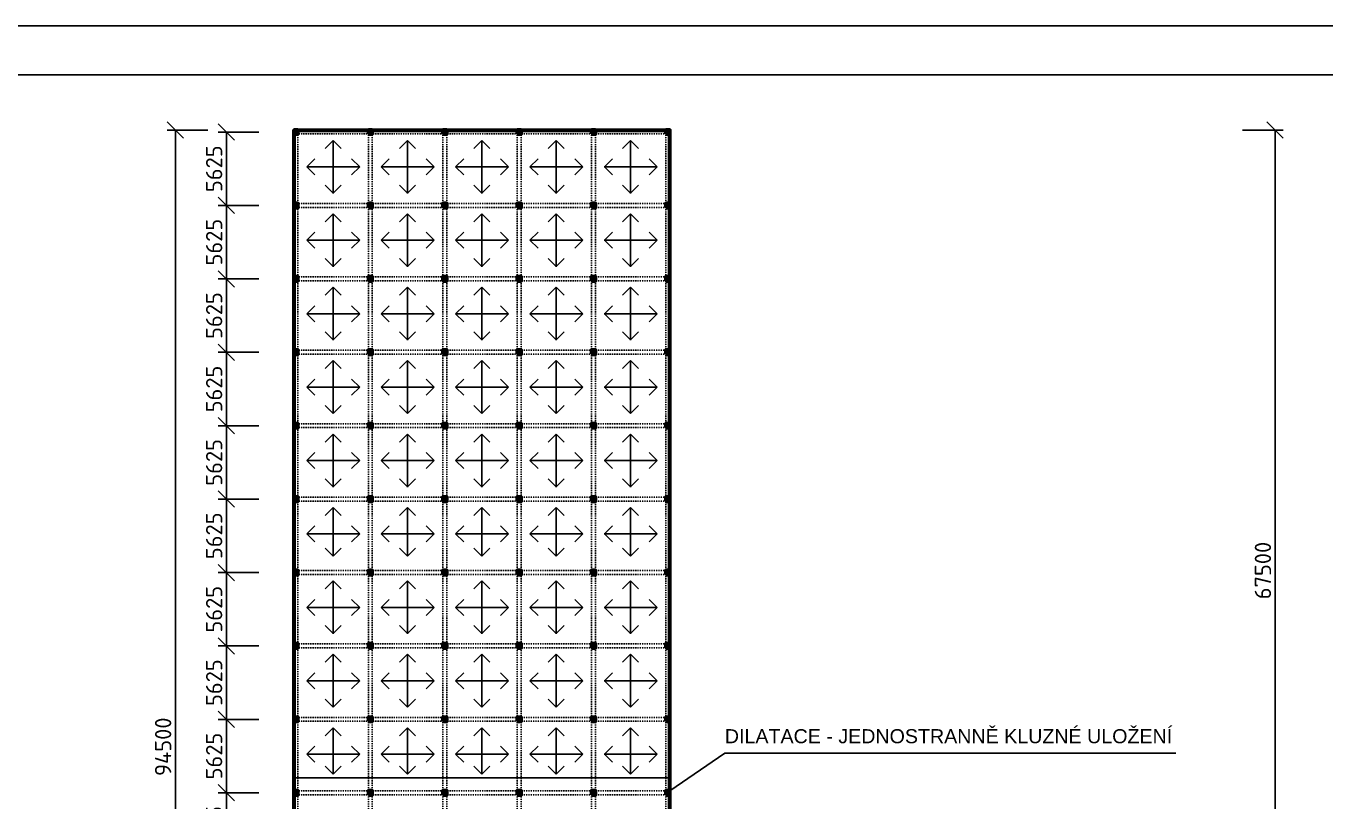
# Model space of a CAD drawing. Header units: millimetres. Extents: x 12904 to 327904, y -199771 to 141779.
# Drawn here: x 128734 to 228319, y -36402 to 22979 of the extents above; entities that cross this region are included whole.
import ezdxf

# ---------------------------------------------------------------- set-up
doc = ezdxf.new("R2010")
doc.units = ezdxf.units.MM
doc.linetypes.add('ČERCHOVANÁ', pattern=[25.4, 12.7, -6.35, 0, -6.35])
doc.layers.add('kóta', color=1, linetype='Continuous')
doc.layers.add('text', color=3, linetype='Continuous')
doc.layers.add('stěny', color=6, linetype='Continuous', lineweight=60)
doc.styles.add('ISOCPEUR', font='isocpeur.ttf')
doc.styles.get("Standard").update_dxf_attribs({"font": 'arial.ttf'})
doc.dimstyles.new('1-500', dxfattribs={"dimscale": 500, "dimtxt": 2.5, "dimasz": 2.5, "dimexe": 1.25, "dimexo": 0.625, "dimtad": 1, "dimdec": 0, "dimtxsty": 'ISOCPEUR', "dimblk": 'OBLIQUE', "dimcen": 2.5, "dimclrd": 1, "dimclre": 1, "dimclrt": 3, "dimadec": 0, "dimazin": 0, "dimtfac": 1, "dimtdec": 0, "dimtix": 1, "dimtmove": 1, "dimatfit": 3, "dimldrblk": 'OBLIQUE', "dimfxl": 5, "dimfxlon": 1, "dimtfillclr": 3, "dimarcsym": 0})

# ---------------------------------------------------------------- blocks, each defined once
blk = doc.blocks.new('_OBLIQUE')
at = {"color": 0, "linetype": 'ByBlock'}
blk.add_line((-0.5, -0.5), (0.5, 0.5), dxfattribs=at)
blk = doc.blocks.new('*D216')
at = {"layer": 'Defpoints', "color": 0, "transparency": 16777216}
for p in [(178084, 15004), (224494, 15004), (215584, -52496)]:
    blk.add_point(p, dxfattribs=at)
at = {"layer": 'kóta', "color": 1, "lineweight": -2, "transparency": 16777216}
for p, q in [((221994, 15004), (225119, 15004)), ((224494, -52496), (224494, 15004)), ((221994, -52496), (225119, -52496))]:
    blk.add_line(p, q, dxfattribs=at)
at = {"layer": 'kóta', "color": 1, "lineweight": -2, "transparency": 16777216, "xscale": 1250, "yscale": 1250, "zscale": 1250}
for p, rotation in [((224494, 15004), 90), ((224494, -52496), 270)]:
    blk.add_blockref('_OBLIQUE', p, dxfattribs=dict(at, rotation=rotation))
at = {"layer": 'kóta', "color": 3, "transparency": 16777216, "insert": (223557, -18746), "char_height": 1250, "attachment_point": 5, "rotation": 90, "style": 'ISOCPEUR'}
blk.add_mtext('67500', dxfattribs=at)
blk = doc.blocks.new('*D258')
at = {"layer": 'Defpoints', "color": 0, "transparency": 16777216}
for p in [(149284, 14854), (144094, 9229), (149284, 9229)]:
    blk.add_point(p, dxfattribs=at)
at = {"layer": 'kóta', "color": 1, "lineweight": -2, "transparency": 16777216}
for p, q in [((146594, 14854), (143469, 14854)), ((144094, 14854), (144094, 9229)), ((146594, 9229), (143469, 9229))]:
    blk.add_line(p, q, dxfattribs=at)
at = {"layer": 'kóta', "color": 1, "lineweight": -2, "transparency": 16777216, "xscale": 1250, "yscale": 1250, "zscale": 1250}
for p, rotation in [((144094, 14854), 90), ((144094, 9229), 270)]:
    blk.add_blockref('_OBLIQUE', p, dxfattribs=dict(at, rotation=rotation))
at = {"layer": 'kóta', "color": 3, "transparency": 16777216, "insert": (143157, 12042), "char_height": 1250, "attachment_point": 5, "rotation": 90, "style": 'ISOCPEUR'}
blk.add_mtext('5625', dxfattribs=at)
blk = doc.blocks.new('*D259')
at = {"layer": 'Defpoints', "color": 0, "transparency": 16777216}
for p in [(149284, 9229), (144094, 3604), (149284, 3604)]:
    blk.add_point(p, dxfattribs=at)
at = {"layer": 'kóta', "color": 1, "lineweight": -2, "transparency": 16777216}
for p, q in [((146594, 9229), (143469, 9229)), ((144094, 9229), (144094, 3604)), ((146594, 3604), (143469, 3604))]:
    blk.add_line(p, q, dxfattribs=at)
at = {"layer": 'kóta', "color": 1, "lineweight": -2, "transparency": 16777216, "xscale": 1250, "yscale": 1250, "zscale": 1250}
for p, rotation in [((144094, 9229), 90), ((144094, 3604), 270)]:
    blk.add_blockref('_OBLIQUE', p, dxfattribs=dict(at, rotation=rotation))
at = {"layer": 'kóta', "color": 3, "transparency": 16777216, "insert": (143157, 6417), "char_height": 1250, "attachment_point": 5, "rotation": 90, "style": 'ISOCPEUR'}
blk.add_mtext('5625', dxfattribs=at)
blk = doc.blocks.new('*D260')
at = {"layer": 'Defpoints', "color": 0, "transparency": 16777216}
for p in [(149284, 3604), (144094, -2021), (149284, -2021)]:
    blk.add_point(p, dxfattribs=at)
at = {"layer": 'kóta', "color": 1, "lineweight": -2, "transparency": 16777216}
for p, q in [((146594, 3604), (143469, 3604)), ((144094, 3604), (144094, -2021)), ((146594, -2021), (143469, -2021))]:
    blk.add_line(p, q, dxfattribs=at)
at = {"layer": 'kóta', "color": 1, "lineweight": -2, "transparency": 16777216, "xscale": 1250, "yscale": 1250, "zscale": 1250}
for p, rotation in [((144094, 3604), 90), ((144094, -2021), 270)]:
    blk.add_blockref('_OBLIQUE', p, dxfattribs=dict(at, rotation=rotation))
at = {"layer": 'kóta', "color": 3, "transparency": 16777216, "insert": (143157, 792), "char_height": 1250, "attachment_point": 5, "rotation": 90, "style": 'ISOCPEUR'}
blk.add_mtext('5625', dxfattribs=at)
blk = doc.blocks.new('*D261')
at = {"layer": 'Defpoints', "color": 0, "transparency": 16777216}
for p in [(149284, -2021), (144094, -7646), (149284, -7646)]:
    blk.add_point(p, dxfattribs=at)
at = {"layer": 'kóta', "color": 1, "lineweight": -2, "transparency": 16777216}
for p, q in [((146594, -2021), (143469, -2021)), ((144094, -2021), (144094, -7646)), ((146594, -7646), (143469, -7646))]:
    blk.add_line(p, q, dxfattribs=at)
at = {"layer": 'kóta', "color": 1, "lineweight": -2, "transparency": 16777216, "xscale": 1250, "yscale": 1250, "zscale": 1250}
for p, rotation in [((144094, -2021), 90), ((144094, -7646), 270)]:
    blk.add_blockref('_OBLIQUE', p, dxfattribs=dict(at, rotation=rotation))
at = {"layer": 'kóta', "color": 3, "transparency": 16777216, "insert": (143157, -4833), "char_height": 1250, "attachment_point": 5, "rotation": 90, "style": 'ISOCPEUR'}
blk.add_mtext('5625', dxfattribs=at)
blk = doc.blocks.new('*D262')
at = {"layer": 'Defpoints', "color": 0, "transparency": 16777216}
for p in [(149284, -7646), (144094, -13271), (149284, -13271)]:
    blk.add_point(p, dxfattribs=at)
at = {"layer": 'kóta', "color": 1, "lineweight": -2, "transparency": 16777216}
for p, q in [((146594, -7646), (143469, -7646)), ((144094, -7646), (144094, -13271)), ((146594, -13271), (143469, -13271))]:
    blk.add_line(p, q, dxfattribs=at)
at = {"layer": 'kóta', "color": 1, "lineweight": -2, "transparency": 16777216, "xscale": 1250, "yscale": 1250, "zscale": 1250}
for p, rotation in [((144094, -7646), 90), ((144094, -13271), 270)]:
    blk.add_blockref('_OBLIQUE', p, dxfattribs=dict(at, rotation=rotation))
at = {"layer": 'kóta', "color": 3, "transparency": 16777216, "insert": (143157, -10458), "char_height": 1250, "attachment_point": 5, "rotation": 90, "style": 'ISOCPEUR'}
blk.add_mtext('5625', dxfattribs=at)
blk = doc.blocks.new('*D263')
at = {"layer": 'Defpoints', "color": 0, "transparency": 16777216}
for p in [(149284, -13271), (144094, -18896), (149284, -18896)]:
    blk.add_point(p, dxfattribs=at)
at = {"layer": 'kóta', "color": 1, "lineweight": -2, "transparency": 16777216}
for p, q in [((146594, -13271), (143469, -13271)), ((144094, -13271), (144094, -18896)), ((146594, -18896), (143469, -18896))]:
    blk.add_line(p, q, dxfattribs=at)
at = {"layer": 'kóta', "color": 1, "lineweight": -2, "transparency": 16777216, "xscale": 1250, "yscale": 1250, "zscale": 1250}
for p, rotation in [((144094, -13271), 90), ((144094, -18896), 270)]:
    blk.add_blockref('_OBLIQUE', p, dxfattribs=dict(at, rotation=rotation))
at = {"layer": 'kóta', "color": 3, "transparency": 16777216, "insert": (143157, -16083), "char_height": 1250, "attachment_point": 5, "rotation": 90, "style": 'ISOCPEUR'}
blk.add_mtext('5625', dxfattribs=at)
blk = doc.blocks.new('*D199')
at = {"layer": 'Defpoints', "color": 0, "transparency": 16777216}
for p in [(149284, -18896), (144094, -24521), (149284, -24521)]:
    blk.add_point(p, dxfattribs=at)
at = {"layer": 'kóta', "color": 1, "lineweight": -2, "transparency": 16777216}
for p, q in [((146594, -18896), (143469, -18896)), ((144094, -18896), (144094, -24521)), ((146594, -24521), (143469, -24521))]:
    blk.add_line(p, q, dxfattribs=at)
at = {"layer": 'kóta', "color": 1, "lineweight": -2, "transparency": 16777216, "xscale": 1250, "yscale": 1250, "zscale": 1250}
for p, rotation in [((144094, -18896), 90), ((144094, -24521), 270)]:
    blk.add_blockref('_OBLIQUE', p, dxfattribs=dict(at, rotation=rotation))
at = {"layer": 'kóta', "color": 3, "transparency": 16777216, "insert": (143157, -21708), "char_height": 1250, "attachment_point": 5, "rotation": 90, "style": 'ISOCPEUR'}
blk.add_mtext('5625', dxfattribs=at)
blk = doc.blocks.new('*D264')
at = {"layer": 'Defpoints', "color": 0, "transparency": 16777216}
for p in [(149284, -24521), (144094, -30146), (149284, -30146)]:
    blk.add_point(p, dxfattribs=at)
at = {"layer": 'kóta', "color": 1, "lineweight": -2, "transparency": 16777216}
for p, q in [((146594, -24521), (143469, -24521)), ((144094, -24521), (144094, -30146)), ((146594, -30146), (143469, -30146))]:
    blk.add_line(p, q, dxfattribs=at)
at = {"layer": 'kóta', "color": 1, "lineweight": -2, "transparency": 16777216, "xscale": 1250, "yscale": 1250, "zscale": 1250}
for p, rotation in [((144094, -24521), 90), ((144094, -30146), 270)]:
    blk.add_blockref('_OBLIQUE', p, dxfattribs=dict(at, rotation=rotation))
at = {"layer": 'kóta', "color": 3, "transparency": 16777216, "insert": (143157, -27333), "char_height": 1250, "attachment_point": 5, "rotation": 90, "style": 'ISOCPEUR'}
blk.add_mtext('5625', dxfattribs=at)
blk = doc.blocks.new('*D265')
at = {"layer": 'Defpoints', "color": 0, "transparency": 16777216}
for p in [(149284, -30146), (144094, -35771), (149284, -35771)]:
    blk.add_point(p, dxfattribs=at)
at = {"layer": 'kóta', "color": 1, "lineweight": -2, "transparency": 16777216}
for p, q in [((146594, -30146), (143469, -30146)), ((144094, -30146), (144094, -35771)), ((146594, -35771), (143469, -35771))]:
    blk.add_line(p, q, dxfattribs=at)
at = {"layer": 'kóta', "color": 1, "lineweight": -2, "transparency": 16777216, "xscale": 1250, "yscale": 1250, "zscale": 1250}
for p, rotation in [((144094, -30146), 90), ((144094, -35771), 270)]:
    blk.add_blockref('_OBLIQUE', p, dxfattribs=dict(at, rotation=rotation))
at = {"layer": 'kóta', "color": 3, "transparency": 16777216, "insert": (143157, -32958), "char_height": 1250, "attachment_point": 5, "rotation": 90, "style": 'ISOCPEUR'}
blk.add_mtext('5625', dxfattribs=at)
blk = doc.blocks.new('*D266')
at = {"layer": 'Defpoints', "color": 0, "transparency": 16777216}
for p in [(149284, -35771), (144094, -41396), (149284, -41396)]:
    blk.add_point(p, dxfattribs=at)
at = {"layer": 'kóta', "color": 1, "lineweight": -2, "transparency": 16777216}
for p, q in [((146594, -35771), (143469, -35771)), ((144094, -35771), (144094, -41396)), ((146594, -41396), (143469, -41396))]:
    blk.add_line(p, q, dxfattribs=at)
at = {"layer": 'kóta', "color": 1, "lineweight": -2, "transparency": 16777216, "xscale": 1250, "yscale": 1250, "zscale": 1250}
for p, rotation in [((144094, -35771), 90), ((144094, -41396), 270)]:
    blk.add_blockref('_OBLIQUE', p, dxfattribs=dict(at, rotation=rotation))
at = {"layer": 'kóta', "color": 3, "transparency": 16777216, "insert": (143157, -38583), "char_height": 1250, "attachment_point": 5, "rotation": 90, "style": 'ISOCPEUR'}
blk.add_mtext('5625', dxfattribs=at)
blk = doc.blocks.new('*D208')
at = {"layer": 'Defpoints', "color": 0, "transparency": 16777216}
for p in [(140184, 15004), (149284, 15004), (149284, -79496)]:
    blk.add_point(p, dxfattribs=at)
at = {"layer": 'kóta', "color": 1, "lineweight": -2, "transparency": 16777216}
for p, q in [((142684, 15004), (139559, 15004)), ((140184, -79496), (140184, 15004)), ((142684, -79496), (139559, -79496))]:
    blk.add_line(p, q, dxfattribs=at)
at = {"layer": 'kóta', "color": 1, "lineweight": -2, "transparency": 16777216, "xscale": 1250, "yscale": 1250, "zscale": 1250}
for p, rotation in [((140184, 15004), 90), ((140184, -79496), 270)]:
    blk.add_blockref('_OBLIQUE', p, dxfattribs=dict(at, rotation=rotation))
at = {"layer": 'kóta', "color": 3, "transparency": 16777216, "insert": (139247, -32246), "char_height": 1250, "attachment_point": 5, "rotation": 90, "style": 'ISOCPEUR'}
blk.add_mtext('94500', dxfattribs=at)

msp = doc.modelspace()

# ---------------------------------------------------------------- linework, layer by layer
at = {"linetype": 'ČERCHOVANÁ', "ltscale": 7}
for p, q in [((149584.2, 15004.3), (149584.2, -52495.7)), ((154984.2, 15004.3), (154984.2, -52495.7)), ((155284.2, 15004.3), (155284.2, -52495.7)), ((160684.2, 15004.3), (160684.2, -52495.7)), ((160984.2, 15004.3), (160984.2, -52495.7)), ((166384.2, 15004.3), (166384.2, -52495.7)), ((166684.2, 15004.3), (166684.2, -52495.7)), ((172084.2, 15004.3), (172084.2, -52495.7)), ((172384.2, 15004.3), (172384.2, -52495.7)), ((177784.2, 15004.3), (177784.2, -52495.7)), ((149284.2, 14704.3), (178084.2, 14704.3)), ((149284.2, 9379.3), (178084.2, 9379.3)), ((149284.2, 9079.3), (178084.2, 9079.3)), ((149284.2, 3754.3), (178084.2, 3754.3)), ((149284.2, 3454.3), (178084.2, 3454.3)), ((149284.2, -1870.7), (178084.2, -1870.7)), ((149284.2, -2155.7), (178084.2, -2155.7)), ((149284.2, -7495.7), (178084.2, -7495.7)), ((149284.2, -7795.7), (178084.2, -7795.7)), ((149284.2, -13120.7), (178084.2, -13120.7)), ((149284.2, -13420.7), (178084.2, -13420.7)), ((149284.2, -18745.7), (178084.2, -18745.7)), ((149284.2, -19045.7), (178084.2, -19045.7)), ((149284.2, -24370.7), (178084.2, -24370.7)), ((149284.2, -24670.7), (178084.2, -24670.7)), ((149284.2, -29995.7), (178084.2, -29995.7)), ((149284.2, -30295.7), (178084.2, -30295.7)), ((149284.2, -35620.7), (178084.2, -35620.7)), ((149284.2, -35920.7), (178084.2, -35920.7))]:
    msp.add_line(p, q, dxfattribs=at)
for p, q in [((152284.2, 14216.1), (151668.6, 13600.5)), ((152284.2, 14216.1), (152284.2, 10152.6)), ((152284.2, 14216.1), (152899.7, 13600.5)), ((157984.2, 14216.1), (157368.6, 13600.5)), ((157984.2, 14216.1), (157984.2, 10152.6)), ((157984.2, 14216.1), (158599.7, 13600.5)), ((163684.2, 14216.1), (163068.6, 13600.5)), ((163684.2, 14216.1), (163684.2, 10152.6)), ((163684.2, 14216.1), (164299.7, 13600.5)), ((169384.2, 14216.1), (168768.6, 13600.5)), ((169384.2, 14216.1), (169384.2, 10152.6)), ((169384.2, 14216.1), (169999.7, 13600.5)), ((175084.2, 14216.1), (174468.6, 13600.5)), ((175084.2, 14216.1), (175084.2, 10152.6)), ((175084.2, 14216.1), (175699.7, 13600.5)), ((154315.9, 12184.3), (150252.4, 12184.3)), ((150271.9, 12184.3), (150887.5, 12799.9)), ((150271.9, 12184.3), (150887.5, 11568.8)), ((154315.9, 12184.3), (153700.3, 12799.9)), ((154315.9, 12184.3), (153700.3, 11568.8)), ((160015.9, 12184.3), (155952.4, 12184.3)), ((155971.9, 12184.3), (156587.5, 12799.9)), ((155971.9, 12184.3), (156587.5, 11568.8)), ((160015.9, 12184.3), (159400.3, 12799.9)), ((160015.9, 12184.3), (159400.3, 11568.8)), ((165715.9, 12184.3), (161652.4, 12184.3)), ((161671.9, 12184.3), (162287.5, 12799.9)), ((161671.9, 12184.3), (162287.5, 11568.8)), ((165715.9, 12184.3), (165100.3, 12799.9)), ((165715.9, 12184.3), (165100.3, 11568.8)), ((171415.9, 12184.3), (167352.4, 12184.3)), ((167371.9, 12184.3), (167987.5, 12799.9)), ((167371.9, 12184.3), (167987.5, 11568.8)), ((171415.9, 12184.3), (170800.3, 12799.9)), ((171415.9, 12184.3), (170800.3, 11568.8)), ((177115.9, 12184.3), (173052.4, 12184.3)), ((173071.9, 12184.3), (173687.5, 12799.9)), ((173071.9, 12184.3), (173687.5, 11568.8)), ((177115.9, 12184.3), (176500.3, 12799.9)), ((177115.9, 12184.3), (176500.3, 11568.8)), ((152284.2, 10172.1), (151668.6, 10787.7)), ((152284.2, 10172.1), (152899.7, 10787.7)), ((157984.2, 10172.1), (157368.6, 10787.7)), ((157984.2, 10172.1), (158599.7, 10787.7)), ((163684.2, 10172.1), (163068.6, 10787.7)), ((163684.2, 10172.1), (164299.7, 10787.7)), ((169384.2, 10172.1), (168768.6, 10787.7)), ((169384.2, 10172.1), (169999.7, 10787.7)), ((175084.2, 10172.1), (174468.6, 10787.7)), ((175084.2, 10172.1), (175699.7, 10787.7)), ((152284.2, 8591.1), (151668.6, 7975.5)), ((152284.2, 8591.1), (152284.2, 4527.6)), ((152284.2, 8591.1), (152899.7, 7975.5)), ((157984.2, 8591.1), (157368.6, 7975.5)), ((157984.2, 8591.1), (157984.2, 4527.6)), ((157984.2, 8591.1), (158599.7, 7975.5)), ((163684.2, 8591.1), (163068.6, 7975.5)), ((163684.2, 8591.1), (163684.2, 4527.6)), ((163684.2, 8591.1), (164299.7, 7975.5)), ((169384.2, 8591.1), (168768.6, 7975.5)), ((169384.2, 8591.1), (169384.2, 4527.6)), ((169384.2, 8591.1), (169999.7, 7975.5)), ((175084.2, 8591.1), (174468.6, 7975.5)), ((175084.2, 8591.1), (175084.2, 4527.6)), ((175084.2, 8591.1), (175699.7, 7975.5)), ((150271.9, 6559.3), (150887.5, 7174.9)), ((154315.9, 6559.3), (153700.3, 7174.9)), ((155971.9, 6559.3), (156587.5, 7174.9)), ((160015.9, 6559.3), (159400.3, 7174.9)), ((161671.9, 6559.3), (162287.5, 7174.9)), ((165715.9, 6559.3), (165100.3, 7174.9)), ((167371.9, 6559.3), (167987.5, 7174.9)), ((171415.9, 6559.3), (170800.3, 7174.9)), ((173071.9, 6559.3), (173687.5, 7174.9)), ((177115.9, 6559.3), (176500.3, 7174.9)), ((154315.9, 6559.3), (150252.4, 6559.3)), ((150271.9, 6559.3), (150887.5, 5943.8)), ((154315.9, 6559.3), (153700.3, 5943.8)), ((160015.9, 6559.3), (155952.4, 6559.3)), ((155971.9, 6559.3), (156587.5, 5943.8)), ((160015.9, 6559.3), (159400.3, 5943.8)), ((165715.9, 6559.3), (161652.4, 6559.3)), ((161671.9, 6559.3), (162287.5, 5943.8)), ((165715.9, 6559.3), (165100.3, 5943.8)), ((171415.9, 6559.3), (167352.4, 6559.3)), ((167371.9, 6559.3), (167987.5, 5943.8)), ((171415.9, 6559.3), (170800.3, 5943.8)), ((177115.9, 6559.3), (173052.4, 6559.3)), ((173071.9, 6559.3), (173687.5, 5943.8)), ((177115.9, 6559.3), (176500.3, 5943.8)), ((152284.2, 4547.1), (151668.6, 5162.7)), ((152284.2, 4547.1), (152899.7, 5162.7)), ((157984.2, 4547.1), (157368.6, 5162.7)), ((157984.2, 4547.1), (158599.7, 5162.7)), ((163684.2, 4547.1), (163068.6, 5162.7)), ((163684.2, 4547.1), (164299.7, 5162.7)), ((169384.2, 4547.1), (168768.6, 5162.7)), ((169384.2, 4547.1), (169999.7, 5162.7)), ((175084.2, 4547.1), (174468.6, 5162.7)), ((175084.2, 4547.1), (175699.7, 5162.7)), ((152284.2, 2966.1), (151668.6, 2350.5)), ((152284.2, 2966.1), (152284.2, -1097.4)), ((152284.2, 2966.1), (152899.7, 2350.5)), ((157984.2, 2966.1), (157368.6, 2350.5)), ((157984.2, 2966.1), (157984.2, -1097.4)), ((157984.2, 2966.1), (158599.7, 2350.5)), ((163684.2, 2966.1), (163068.6, 2350.5)), ((163684.2, 2966.1), (163684.2, -1097.4)), ((163684.2, 2966.1), (164299.7, 2350.5)), ((169384.2, 2966.1), (168768.6, 2350.5)), ((169384.2, 2966.1), (169384.2, -1097.4)), ((169384.2, 2966.1), (169999.7, 2350.5)), ((175084.2, 2966.1), (174468.6, 2350.5)), ((175084.2, 2966.1), (175084.2, -1097.4)), ((175084.2, 2966.1), (175699.7, 2350.5)), ((150271.9, 934.3), (150887.5, 1549.9)), ((154315.9, 934.3), (153700.3, 1549.9)), ((155971.9, 934.3), (156587.5, 1549.9)), ((160015.9, 934.3), (159400.3, 1549.9)), ((161671.9, 934.3), (162287.5, 1549.9)), ((165715.9, 934.3), (165100.3, 1549.9)), ((167371.9, 934.3), (167987.5, 1549.9)), ((171415.9, 934.3), (170800.3, 1549.9)), ((173071.9, 934.3), (173687.5, 1549.9)), ((177115.9, 934.3), (176500.3, 1549.9)), ((154315.9, 934.3), (150252.4, 934.3)), ((150271.9, 934.3), (150887.5, 318.8)), ((154315.9, 934.3), (153700.3, 318.8)), ((160015.9, 934.3), (155952.4, 934.3)), ((155971.9, 934.3), (156587.5, 318.8)), ((160015.9, 934.3), (159400.3, 318.8)), ((165715.9, 934.3), (161652.4, 934.3)), ((161671.9, 934.3), (162287.5, 318.8)), ((165715.9, 934.3), (165100.3, 318.8)), ((171415.9, 934.3), (167352.4, 934.3)), ((167371.9, 934.3), (167987.5, 318.8)), ((171415.9, 934.3), (170800.3, 318.8)), ((177115.9, 934.3), (173052.4, 934.3)), ((173071.9, 934.3), (173687.5, 318.8)), ((177115.9, 934.3), (176500.3, 318.8)), ((152284.2, -1077.9), (151668.6, -462.3)), ((152284.2, -1077.9), (152899.7, -462.3)), ((157984.2, -1077.9), (157368.6, -462.3)), ((157984.2, -1077.9), (158599.7, -462.3)), ((163684.2, -1077.9), (163068.6, -462.3)), ((163684.2, -1077.9), (164299.7, -462.3)), ((169384.2, -1077.9), (168768.6, -462.3)), ((169384.2, -1077.9), (169999.7, -462.3)), ((175084.2, -1077.9), (174468.6, -462.3)), ((175084.2, -1077.9), (175699.7, -462.3)), ((152284.2, -2658.9), (151668.6, -3274.5)), ((152284.2, -2658.9), (152284.2, -6722.4)), ((152284.2, -2658.9), (152899.7, -3274.5)), ((157984.2, -2658.9), (157368.6, -3274.5)), ((157984.2, -2658.9), (157984.2, -6722.4)), ((157984.2, -2658.9), (158599.7, -3274.5)), ((163684.2, -2658.9), (163068.6, -3274.5)), ((163684.2, -2658.9), (163684.2, -6722.4)), ((163684.2, -2658.9), (164299.7, -3274.5)), ((169384.2, -2658.9), (168768.6, -3274.5)), ((169384.2, -2658.9), (169384.2, -6722.4)), ((169384.2, -2658.9), (169999.7, -3274.5)), ((175084.2, -2658.9), (174468.6, -3274.5)), ((175084.2, -2658.9), (175084.2, -6722.4)), ((175084.2, -2658.9), (175699.7, -3274.5)), ((154315.9, -4690.7), (150252.4, -4690.7)), ((150271.9, -4690.7), (150887.5, -4075.1)), ((150271.9, -4690.7), (150887.5, -5306.2)), ((154315.9, -4690.7), (153700.3, -4075.1)), ((154315.9, -4690.7), (153700.3, -5306.2)), ((160015.9, -4690.7), (155952.4, -4690.7)), ((155971.9, -4690.7), (156587.5, -4075.1)), ((155971.9, -4690.7), (156587.5, -5306.2)), ((160015.9, -4690.7), (159400.3, -4075.1)), ((160015.9, -4690.7), (159400.3, -5306.2)), ((165715.9, -4690.7), (161652.4, -4690.7)), ((161671.9, -4690.7), (162287.5, -4075.1)), ((161671.9, -4690.7), (162287.5, -5306.2)), ((165715.9, -4690.7), (165100.3, -4075.1)), ((165715.9, -4690.7), (165100.3, -5306.2)), ((171415.9, -4690.7), (167352.4, -4690.7)), ((167371.9, -4690.7), (167987.5, -4075.1)), ((167371.9, -4690.7), (167987.5, -5306.2)), ((171415.9, -4690.7), (170800.3, -4075.1)), ((171415.9, -4690.7), (170800.3, -5306.2)), ((177115.9, -4690.7), (173052.4, -4690.7)), ((173071.9, -4690.7), (173687.5, -4075.1)), ((173071.9, -4690.7), (173687.5, -5306.2)), ((177115.9, -4690.7), (176500.3, -4075.1)), ((177115.9, -4690.7), (176500.3, -5306.2)), ((152284.2, -6702.9), (151668.6, -6087.3)), ((152284.2, -6702.9), (152899.7, -6087.3)), ((157984.2, -6702.9), (157368.6, -6087.3)), ((157984.2, -6702.9), (158599.7, -6087.3)), ((163684.2, -6702.9), (163068.6, -6087.3)), ((163684.2, -6702.9), (164299.7, -6087.3)), ((169384.2, -6702.9), (168768.6, -6087.3)), ((169384.2, -6702.9), (169999.7, -6087.3)), ((175084.2, -6702.9), (174468.6, -6087.3)), ((175084.2, -6702.9), (175699.7, -6087.3)), ((152284.2, -8283.9), (151668.6, -8899.5)), ((152284.2, -8283.9), (152284.2, -12347.4)), ((152284.2, -8283.9), (152899.7, -8899.5)), ((157984.2, -8283.9), (157368.6, -8899.5)), ((157984.2, -8283.9), (157984.2, -12347.4)), ((157984.2, -8283.9), (158599.7, -8899.5)), ((163684.2, -8283.9), (163068.6, -8899.5)), ((163684.2, -8283.9), (163684.2, -12347.4)), ((163684.2, -8283.9), (164299.7, -8899.5)), ((169384.2, -8283.9), (168768.6, -8899.5)), ((169384.2, -8283.9), (169384.2, -12347.4)), ((169384.2, -8283.9), (169999.7, -8899.5)), ((175084.2, -8283.9), (174468.6, -8899.5)), ((175084.2, -8283.9), (175084.2, -12347.4)), ((175084.2, -8283.9), (175699.7, -8899.5)), ((150271.9, -10315.7), (150887.5, -9700.1)), ((154315.9, -10315.7), (153700.3, -9700.1)), ((155971.9, -10315.7), (156587.5, -9700.1)), ((160015.9, -10315.7), (159400.3, -9700.1)), ((161671.9, -10315.7), (162287.5, -9700.1)), ((165715.9, -10315.7), (165100.3, -9700.1)), ((167371.9, -10315.7), (167987.5, -9700.1)), ((171415.9, -10315.7), (170800.3, -9700.1)), ((173071.9, -10315.7), (173687.5, -9700.1)), ((177115.9, -10315.7), (176500.3, -9700.1)), ((154315.9, -10315.7), (150252.4, -10315.7)), ((150271.9, -10315.7), (150887.5, -10931.2)), ((154315.9, -10315.7), (153700.3, -10931.2)), ((160015.9, -10315.7), (155952.4, -10315.7)), ((155971.9, -10315.7), (156587.5, -10931.2)), ((160015.9, -10315.7), (159400.3, -10931.2)), ((165715.9, -10315.7), (161652.4, -10315.7)), ((161671.9, -10315.7), (162287.5, -10931.2)), ((165715.9, -10315.7), (165100.3, -10931.2)), ((171415.9, -10315.7), (167352.4, -10315.7)), ((167371.9, -10315.7), (167987.5, -10931.2)), ((171415.9, -10315.7), (170800.3, -10931.2)), ((177115.9, -10315.7), (173052.4, -10315.7)), ((173071.9, -10315.7), (173687.5, -10931.2)), ((177115.9, -10315.7), (176500.3, -10931.2)), ((152284.2, -12327.9), (151668.6, -11712.3)), ((152284.2, -12327.9), (152899.7, -11712.3)), ((157984.2, -12327.9), (157368.6, -11712.3)), ((157984.2, -12327.9), (158599.7, -11712.3)), ((163684.2, -12327.9), (163068.6, -11712.3)), ((163684.2, -12327.9), (164299.7, -11712.3)), ((169384.2, -12327.9), (168768.6, -11712.3)), ((169384.2, -12327.9), (169999.7, -11712.3)), ((175084.2, -12327.9), (174468.6, -11712.3)), ((175084.2, -12327.9), (175699.7, -11712.3)), ((152284.2, -13908.9), (151668.6, -14524.5)), ((152284.2, -13908.9), (152284.2, -17642.9)), ((152284.2, -13908.9), (152899.7, -14524.5)), ((157984.2, -13908.9), (157368.6, -14524.5)), ((157984.2, -13908.9), (157984.2, -17642.9)), ((157984.2, -13908.9), (158599.7, -14524.5)), ((163684.2, -13908.9), (163068.6, -14524.5)), ((163684.2, -13908.9), (163684.2, -17642.9)), ((163684.2, -13908.9), (164299.7, -14524.5)), ((169384.2, -13908.9), (168768.6, -14524.5)), ((169384.2, -13908.9), (169384.2, -17642.9)), ((169384.2, -13908.9), (169999.7, -14524.5)), ((175084.2, -13908.9), (174468.6, -14524.5)), ((175084.2, -13908.9), (175084.2, -17642.9)), ((175084.2, -13908.9), (175699.7, -14524.5)), ((150271.9, -15940.7), (150887.5, -15325.1)), ((154315.9, -15940.7), (153700.3, -15325.1)), ((155971.9, -15940.7), (156587.5, -15325.1)), ((160015.9, -15940.7), (159400.3, -15325.1)), ((161671.9, -15940.7), (162287.5, -15325.1)), ((165715.9, -15940.7), (165100.3, -15325.1)), ((167371.9, -15940.7), (167987.5, -15325.1)), ((171415.9, -15940.7), (170800.3, -15325.1)), ((173071.9, -15940.7), (173687.5, -15325.1)), ((177115.9, -15940.7), (176500.3, -15325.1)), ((154315.9, -15940.7), (150252.4, -15940.7)), ((150271.9, -15940.7), (150887.5, -16556.2)), ((154315.9, -15940.7), (153700.3, -16556.2)), ((160015.9, -15940.7), (155952.4, -15940.7)), ((155971.9, -15940.7), (156587.5, -16556.2)), ((160015.9, -15940.7), (159400.3, -16556.2)), ((165715.9, -15940.7), (161652.4, -15940.7)), ((161671.9, -15940.7), (162287.5, -16556.2)), ((165715.9, -15940.7), (165100.3, -16556.2)), ((171415.9, -15940.7), (167352.4, -15940.7)), ((167371.9, -15940.7), (167987.5, -16556.2)), ((171415.9, -15940.7), (170800.3, -16556.2)), ((177115.9, -15940.7), (173052.4, -15940.7)), ((173071.9, -15940.7), (173687.5, -16556.2)), ((177115.9, -15940.7), (176500.3, -16556.2)), ((152284.2, -17642.9), (151668.6, -17027.3)), ((152284.2, -17642.9), (152899.7, -17027.3)), ((157984.2, -17642.9), (157368.6, -17027.3)), ((157984.2, -17642.9), (158599.7, -17027.3)), ((163684.2, -17642.9), (163068.6, -17027.3)), ((163684.2, -17642.9), (164299.7, -17027.3)), ((169384.2, -17642.9), (168768.6, -17027.3)), ((169384.2, -17642.9), (169999.7, -17027.3)), ((175084.2, -17642.9), (174468.6, -17027.3)), ((175084.2, -17642.9), (175699.7, -17027.3)), ((152284.2, -19533.9), (151668.6, -20149.5)), ((152284.2, -19533.9), (152284.2, -23597.4)), ((152284.2, -19533.9), (152899.7, -20149.5)), ((157984.2, -19533.9), (157368.6, -20149.5)), ((157984.2, -19533.9), (157984.2, -23597.4)), ((157984.2, -19533.9), (158599.7, -20149.5)), ((163684.2, -19533.9), (163068.6, -20149.5)), ((163684.2, -19533.9), (163684.2, -23597.4)), ((163684.2, -19533.9), (164299.7, -20149.5)), ((169384.2, -19533.9), (168768.6, -20149.5)), ((169384.2, -19533.9), (169384.2, -23597.4)), ((169384.2, -19533.9), (169999.7, -20149.5)), ((175084.2, -19533.9), (174468.6, -20149.5)), ((175084.2, -19533.9), (175084.2, -23597.4)), ((175084.2, -19533.9), (175699.7, -20149.5)), ((154315.9, -21565.7), (150252.4, -21565.7)), ((150271.9, -21565.7), (150887.5, -20950.1)), ((150271.9, -21565.7), (150887.5, -22181.2)), ((154315.9, -21565.7), (153700.3, -20950.1)), ((154315.9, -21565.7), (153700.3, -22181.2)), ((160015.9, -21565.7), (155952.4, -21565.7)), ((155971.9, -21565.7), (156587.5, -20950.1)), ((155971.9, -21565.7), (156587.5, -22181.2)), ((160015.9, -21565.7), (159400.3, -20950.1)), ((160015.9, -21565.7), (159400.3, -22181.2)), ((165715.9, -21565.7), (161652.4, -21565.7)), ((161671.9, -21565.7), (162287.5, -20950.1)), ((161671.9, -21565.7), (162287.5, -22181.2)), ((165715.9, -21565.7), (165100.3, -20950.1)), ((165715.9, -21565.7), (165100.3, -22181.2)), ((171415.9, -21565.7), (167352.4, -21565.7)), ((167371.9, -21565.7), (167987.5, -20950.1)), ((167371.9, -21565.7), (167987.5, -22181.2)), ((171415.9, -21565.7), (170800.3, -20950.1)), ((171415.9, -21565.7), (170800.3, -22181.2)), ((177115.9, -21565.7), (173052.4, -21565.7)), ((173071.9, -21565.7), (173687.5, -20950.1)), ((173071.9, -21565.7), (173687.5, -22181.2)), ((177115.9, -21565.7), (176500.3, -20950.1)), ((177115.9, -21565.7), (176500.3, -22181.2)), ((152284.2, -23577.9), (151668.6, -22962.3)), ((152284.2, -23577.9), (152899.7, -22962.3)), ((157984.2, -23577.9), (157368.6, -22962.3)), ((157984.2, -23577.9), (158599.7, -22962.3)), ((163684.2, -23577.9), (163068.6, -22962.3)), ((163684.2, -23577.9), (164299.7, -22962.3)), ((169384.2, -23577.9), (168768.6, -22962.3)), ((169384.2, -23577.9), (169999.7, -22962.3)), ((175084.2, -23577.9), (174468.6, -22962.3)), ((175084.2, -23577.9), (175699.7, -22962.3)), ((152284.2, -25158.9), (151668.6, -25774.5)), ((152284.2, -25158.9), (152284.2, -29222.4)), ((152284.2, -25158.9), (152899.7, -25774.5)), ((157984.2, -25158.9), (157368.6, -25774.5)), ((157984.2, -25158.9), (157984.2, -29222.4)), ((157984.2, -25158.9), (158599.7, -25774.5)), ((163684.2, -25158.9), (163068.6, -25774.5)), ((163684.2, -25158.9), (163684.2, -29222.4)), ((163684.2, -25158.9), (164299.7, -25774.5)), ((169384.2, -25158.9), (168768.6, -25774.5)), ((169384.2, -25158.9), (169384.2, -29222.4)), ((169384.2, -25158.9), (169999.7, -25774.5)), ((175084.2, -25158.9), (174468.6, -25774.5)), ((175084.2, -25158.9), (175084.2, -29222.4)), ((175084.2, -25158.9), (175699.7, -25774.5)), ((150271.9, -27190.7), (150887.5, -26575.1)), ((154315.9, -27190.7), (153700.3, -26575.1)), ((155971.9, -27190.7), (156587.5, -26575.1)), ((160015.9, -27190.7), (159400.3, -26575.1)), ((161671.9, -27190.7), (162287.5, -26575.1)), ((165715.9, -27190.7), (165100.3, -26575.1)), ((167371.9, -27190.7), (167987.5, -26575.1)), ((171415.9, -27190.7), (170800.3, -26575.1)), ((173071.9, -27190.7), (173687.5, -26575.1)), ((177115.9, -27190.7), (176500.3, -26575.1)), ((154315.9, -27190.7), (150252.4, -27190.7)), ((150271.9, -27190.7), (150887.5, -27806.2)), ((154315.9, -27190.7), (153700.3, -27806.2)), ((160015.9, -27190.7), (155952.4, -27190.7)), ((155971.9, -27190.7), (156587.5, -27806.2)), ((160015.9, -27190.7), (159400.3, -27806.2)), ((165715.9, -27190.7), (161652.4, -27190.7)), ((161671.9, -27190.7), (162287.5, -27806.2)), ((165715.9, -27190.7), (165100.3, -27806.2)), ((171415.9, -27190.7), (167352.4, -27190.7)), ((167371.9, -27190.7), (167987.5, -27806.2)), ((171415.9, -27190.7), (170800.3, -27806.2)), ((177115.9, -27190.7), (173052.4, -27190.7)), ((173071.9, -27190.7), (173687.5, -27806.2)), ((177115.9, -27190.7), (176500.3, -27806.2)), ((152284.2, -29202.9), (151668.6, -28587.3)), ((152284.2, -29202.9), (152899.7, -28587.3)), ((157984.2, -29202.9), (157368.6, -28587.3)), ((157984.2, -29202.9), (158599.7, -28587.3)), ((163684.2, -29202.9), (163068.6, -28587.3)), ((163684.2, -29202.9), (164299.7, -28587.3)), ((169384.2, -29202.9), (168768.6, -28587.3)), ((169384.2, -29202.9), (169999.7, -28587.3)), ((175084.2, -29202.9), (174468.6, -28587.3)), ((175084.2, -29202.9), (175699.7, -28587.3)), ((152284.2, -30783.9), (151668.6, -31399.5)), ((152284.2, -30783.9), (152284.2, -34337.9)), ((152284.2, -30783.9), (152899.7, -31399.5)), ((157984.2, -30783.9), (157368.6, -31399.5)), ((157984.2, -30783.9), (157984.2, -34337.9)), ((157984.2, -30783.9), (158599.7, -31399.5)), ((163684.2, -30783.9), (163068.6, -31399.5)), ((163684.2, -30783.9), (163684.2, -34337.9)), ((163684.2, -30783.9), (164299.7, -31399.5)), ((169384.2, -30783.9), (168768.6, -31399.5)), ((169384.2, -30783.9), (169384.2, -34337.9)), ((169384.2, -30783.9), (169999.7, -31399.5)), ((175084.2, -30783.9), (174468.6, -31399.5)), ((175084.2, -30783.9), (175084.2, -34337.9)), ((175084.2, -30783.9), (175699.7, -31399.5)), ((154315.9, -32815.7), (150252.4, -32815.7)), ((150271.9, -32815.7), (150887.5, -32200.1)), ((150271.9, -32815.7), (150887.5, -33431.2)), ((154315.9, -32815.7), (153700.3, -32200.1)), ((154315.9, -32815.7), (153700.3, -33431.2)), ((160015.9, -32815.7), (155952.4, -32815.7)), ((155971.9, -32815.7), (156587.5, -32200.1)), ((155971.9, -32815.7), (156587.5, -33431.2)), ((160015.9, -32815.7), (159400.3, -32200.1)), ((160015.9, -32815.7), (159400.3, -33431.2)), ((165715.9, -32815.7), (161652.4, -32815.7)), ((161671.9, -32815.7), (162287.5, -32200.1)), ((161671.9, -32815.7), (162287.5, -33431.2)), ((165715.9, -32815.7), (165100.3, -32200.1)), ((165715.9, -32815.7), (165100.3, -33431.2)), ((171415.9, -32815.7), (167352.4, -32815.7)), ((167371.9, -32815.7), (167987.5, -32200.1)), ((167371.9, -32815.7), (167987.5, -33431.2)), ((171415.9, -32815.7), (170800.3, -32200.1)), ((171415.9, -32815.7), (170800.3, -33431.2)), ((177115.9, -32815.7), (173052.4, -32815.7)), ((173071.9, -32815.7), (173687.5, -32200.1)), ((173071.9, -32815.7), (173687.5, -33431.2)), ((177115.9, -32815.7), (176500.3, -32200.1)), ((177115.9, -32815.7), (176500.3, -33431.2)), ((152284.2, -34337.9), (151668.6, -33722.3)), ((152284.2, -34337.9), (152899.7, -33722.3)), ((157984.2, -34337.9), (157368.6, -33722.3)), ((157984.2, -34337.9), (158599.7, -33722.3)), ((163684.2, -34337.9), (163068.6, -33722.3)), ((163684.2, -34337.9), (164299.7, -33722.3)), ((169384.2, -34337.9), (168768.6, -33722.3)), ((169384.2, -34337.9), (169999.7, -33722.3)), ((175084.2, -34337.9), (174468.6, -33722.3)), ((175084.2, -34337.9), (175699.7, -33722.3)), ((149284.2, -34620.7), (178084.2, -34620.7))]:
    msp.add_line(p, q)
for points in [[(12904.2, 22979.3), (327904.2, 22979.3), (327904.2, -199770.7), (12904.2, -199770.7)], [(16654.2, 19229.3), (324154.2, 19229.3), (324154.2, -196020.7), (16654.2, -196020.7)]]:
    msp.add_lwpolyline(points, close=True)
msp.add_lwpolyline([(170404.2, 22979.3), (327904.2, 22979.3), (327904.2, -199770.7), (170404.2, -199770.7)])
at = {"layer": 'kóta'}
for p, q in [((178084.2, -35620.7), (182309.5, -32725.7)), ((182309.5, -32725.7), (216874.2, -32725.7)), ((149284.2, -35620.7), (149284.2, -34620.7))]:
    msp.add_line(p, q, dxfattribs=at)
at = {"layer": 'stěny'}
for p, q in [((149284.2, -52495.7), (149284.2, 15004.3)), ((149284.2, 15004.3), (178084.2, 15004.3)), ((178084.2, -52495.7), (178084.2, 15004.3))]:
    msp.add_line(p, q, dxfattribs=at)
for points in [[(149284.2, 14704.3), (149584.2, 14704.3), (149584.2, 15004.3), (149284.2, 15004.3)], [(154984.2, 14704.3), (155284.2, 14704.3), (155284.2, 15004.3), (154984.2, 15004.3)], [(160684.2, 14704.3), (160984.2, 14704.3), (160984.2, 15004.3), (160684.2, 15004.3)], [(166384.2, 14704.3), (166684.2, 14704.3), (166684.2, 15004.3), (166384.2, 15004.3)], [(172084.2, 14704.3), (172384.2, 14704.3), (172384.2, 15004.3), (172084.2, 15004.3)], [(177784.2, 14704.3), (178084.2, 14704.3), (178084.2, 15004.3), (177784.2, 15004.3)], [(149284.2, 9079.3), (149584.2, 9079.3), (149584.2, 9379.3), (149284.2, 9379.3)], [(154984.2, 9079.3), (155284.2, 9079.3), (155284.2, 9379.3), (154984.2, 9379.3)], [(160684.2, 9079.3), (160984.2, 9079.3), (160984.2, 9379.3), (160684.2, 9379.3)], [(166384.2, 9079.3), (166684.2, 9079.3), (166684.2, 9379.3), (166384.2, 9379.3)], [(172084.2, 9079.3), (172384.2, 9079.3), (172384.2, 9379.3), (172084.2, 9379.3)], [(177784.2, 9079.3), (178084.2, 9079.3), (178084.2, 9379.3), (177784.2, 9379.3)], [(149284.2, 3454.3), (149584.2, 3454.3), (149584.2, 3754.3), (149284.2, 3754.3)], [(154984.2, 3454.3), (155284.2, 3454.3), (155284.2, 3754.3), (154984.2, 3754.3)], [(160684.2, 3454.3), (160984.2, 3454.3), (160984.2, 3754.3), (160684.2, 3754.3)], [(166384.2, 3454.3), (166684.2, 3454.3), (166684.2, 3754.3), (166384.2, 3754.3)], [(172084.2, 3454.3), (172384.2, 3454.3), (172384.2, 3754.3), (172084.2, 3754.3)], [(177784.2, 3454.3), (178084.2, 3454.3), (178084.2, 3754.3), (177784.2, 3754.3)], [(149284.2, -2170.7), (149584.2, -2170.7), (149584.2, -1870.7), (149284.2, -1870.7)], [(154984.2, -2170.7), (155284.2, -2170.7), (155284.2, -1870.7), (154984.2, -1870.7)], [(160684.2, -2170.7), (160984.2, -2170.7), (160984.2, -1870.7), (160684.2, -1870.7)], [(166384.2, -2170.7), (166684.2, -2170.7), (166684.2, -1870.7), (166384.2, -1870.7)], [(172084.2, -2170.7), (172384.2, -2170.7), (172384.2, -1870.7), (172084.2, -1870.7)], [(177784.2, -2170.7), (178084.2, -2170.7), (178084.2, -1870.7), (177784.2, -1870.7)], [(149284.2, -7795.7), (149584.2, -7795.7), (149584.2, -7495.7), (149284.2, -7495.7)], [(154984.2, -7795.7), (155284.2, -7795.7), (155284.2, -7495.7), (154984.2, -7495.7)], [(160684.2, -7795.7), (160984.2, -7795.7), (160984.2, -7495.7), (160684.2, -7495.7)], [(166384.2, -7795.7), (166684.2, -7795.7), (166684.2, -7495.7), (166384.2, -7495.7)], [(172084.2, -7795.7), (172384.2, -7795.7), (172384.2, -7495.7), (172084.2, -7495.7)], [(177784.2, -7795.7), (178084.2, -7795.7), (178084.2, -7495.7), (177784.2, -7495.7)], [(149284.2, -13420.7), (149584.2, -13420.7), (149584.2, -13120.7), (149284.2, -13120.7)], [(154984.2, -13420.7), (155284.2, -13420.7), (155284.2, -13120.7), (154984.2, -13120.7)], [(160684.2, -13420.7), (160984.2, -13420.7), (160984.2, -13120.7), (160684.2, -13120.7)], [(166384.2, -13420.7), (166684.2, -13420.7), (166684.2, -13120.7), (166384.2, -13120.7)], [(172084.2, -13420.7), (172384.2, -13420.7), (172384.2, -13120.7), (172084.2, -13120.7)], [(177784.2, -13420.7), (178084.2, -13420.7), (178084.2, -13120.7), (177784.2, -13120.7)], [(149284.2, -19045.7), (149584.2, -19045.7), (149584.2, -18745.7), (149284.2, -18745.7)], [(154984.2, -19045.7), (155284.2, -19045.7), (155284.2, -18745.7), (154984.2, -18745.7)], [(160684.2, -19045.7), (160984.2, -19045.7), (160984.2, -18745.7), (160684.2, -18745.7)], [(166384.2, -19045.7), (166684.2, -19045.7), (166684.2, -18745.7), (166384.2, -18745.7)], [(172084.2, -19045.7), (172384.2, -19045.7), (172384.2, -18745.7), (172084.2, -18745.7)], [(177784.2, -19045.7), (178084.2, -19045.7), (178084.2, -18745.7), (177784.2, -18745.7)], [(149284.2, -24670.7), (149584.2, -24670.7), (149584.2, -24370.7), (149284.2, -24370.7)], [(154984.2, -24670.7), (155284.2, -24670.7), (155284.2, -24370.7), (154984.2, -24370.7)], [(160684.2, -24670.7), (160984.2, -24670.7), (160984.2, -24370.7), (160684.2, -24370.7)], [(166384.2, -24670.7), (166684.2, -24670.7), (166684.2, -24370.7), (166384.2, -24370.7)], [(172084.2, -24670.7), (172384.2, -24670.7), (172384.2, -24370.7), (172084.2, -24370.7)], [(177784.2, -24670.7), (178084.2, -24670.7), (178084.2, -24370.7), (177784.2, -24370.7)], [(149284.2, -30295.7), (149584.2, -30295.7), (149584.2, -29995.7), (149284.2, -29995.7)], [(154984.2, -30295.7), (155284.2, -30295.7), (155284.2, -29995.7), (154984.2, -29995.7)], [(160684.2, -30295.7), (160984.2, -30295.7), (160984.2, -29995.7), (160684.2, -29995.7)], [(166384.2, -30295.7), (166684.2, -30295.7), (166684.2, -29995.7), (166384.2, -29995.7)], [(172084.2, -30295.7), (172384.2, -30295.7), (172384.2, -29995.7), (172084.2, -29995.7)], [(177784.2, -30295.7), (178084.2, -30295.7), (178084.2, -29995.7), (177784.2, -29995.7)], [(149284.2, -35920.7), (149584.2, -35920.7), (149584.2, -35620.7), (149284.2, -35620.7)], [(154984.2, -35920.7), (155284.2, -35920.7), (155284.2, -35620.7), (154984.2, -35620.7)], [(160684.2, -35920.7), (160984.2, -35920.7), (160984.2, -35620.7), (160684.2, -35620.7)], [(166384.2, -35920.7), (166684.2, -35920.7), (166684.2, -35620.7), (166384.2, -35620.7)], [(172084.2, -35920.7), (172384.2, -35920.7), (172384.2, -35620.7), (172084.2, -35620.7)], [(177784.2, -35920.7), (178084.2, -35920.7), (178084.2, -35620.7), (177784.2, -35620.7)]]:
    msp.add_lwpolyline(points, close=True, dxfattribs=at)

# ---------------------------------------------------------------- texts
at = {"layer": 'text', "insert": (182309.5, -30897.6), "char_height": 1077.709, "attachment_point": 1}
msp.add_mtext_dynamic_manual_height_columns('DILATACE - JEDNOSTRANNĚ KLUZNÉ ULOŽENÍ', width=55758.007, gutter_width=26.9, heights=[2150], dxfattribs=at)

# ---------------------------------------------------------------- dimensions: what is measured, and where the dimension line sits
at = {"layer": 'kóta'}
for base, p1, p2, picture, middle in [((140184.2, 15004.3), (149284.2, -79495.7), (149284.2, 15004.3), '*D208', (139246.7, -32245.7)), ((144094.2, 9229.3), (149284.2, 14854.3), (149284.2, 9229.3), '*D258', (143156.7, 12041.8)), ((224494.2, 15004.3), (215584.2, -52495.7), (178084.2, 15004.3), '*D216', (223556.7, -18745.7)), ((144094.2, 3604.3), (149284.2, 9229.3), (149284.2, 3604.3), '*D259', (143156.7, 6416.8)), ((144094.2, -2020.7), (149284.2, 3604.3), (149284.2, -2020.7), '*D260', (143156.7, 791.8)), ((144094.2, -7645.7), (149284.2, -2020.7), (149284.2, -7645.7), '*D261', (143156.7, -4833.2)), ((144094.2, -13270.7), (149284.2, -7645.7), (149284.2, -13270.7), '*D262', (143156.7, -10458.2)), ((144094.2, -18895.7), (149284.2, -13270.7), (149284.2, -18895.7), '*D263', (143156.7, -16083.2)), ((144094.2, -24520.7), (149284.2, -18895.7), (149284.2, -24520.7), '*D199', (143156.7, -21708.2)), ((144094.2, -30145.7), (149284.2, -24520.7), (149284.2, -30145.7), '*D264', (143156.7, -27333.2)), ((144094.2, -35770.7), (149284.2, -30145.7), (149284.2, -35770.7), '*D265', (143156.7, -32958.2)), ((144094.2, -41395.7), (149284.2, -35770.7), (149284.2, -41395.7), '*D266', (143156.7, -38583.2))]:
    dim = msp.add_linear_dim(base=base, p1=p1, p2=p2, angle=90, dimstyle='1-500', dxfattribs=at)
    dim.commit()
    dim.dimension.update_dxf_attribs({"geometry": picture, "text_midpoint": middle})

doc.saveas('drawing.dxf')
